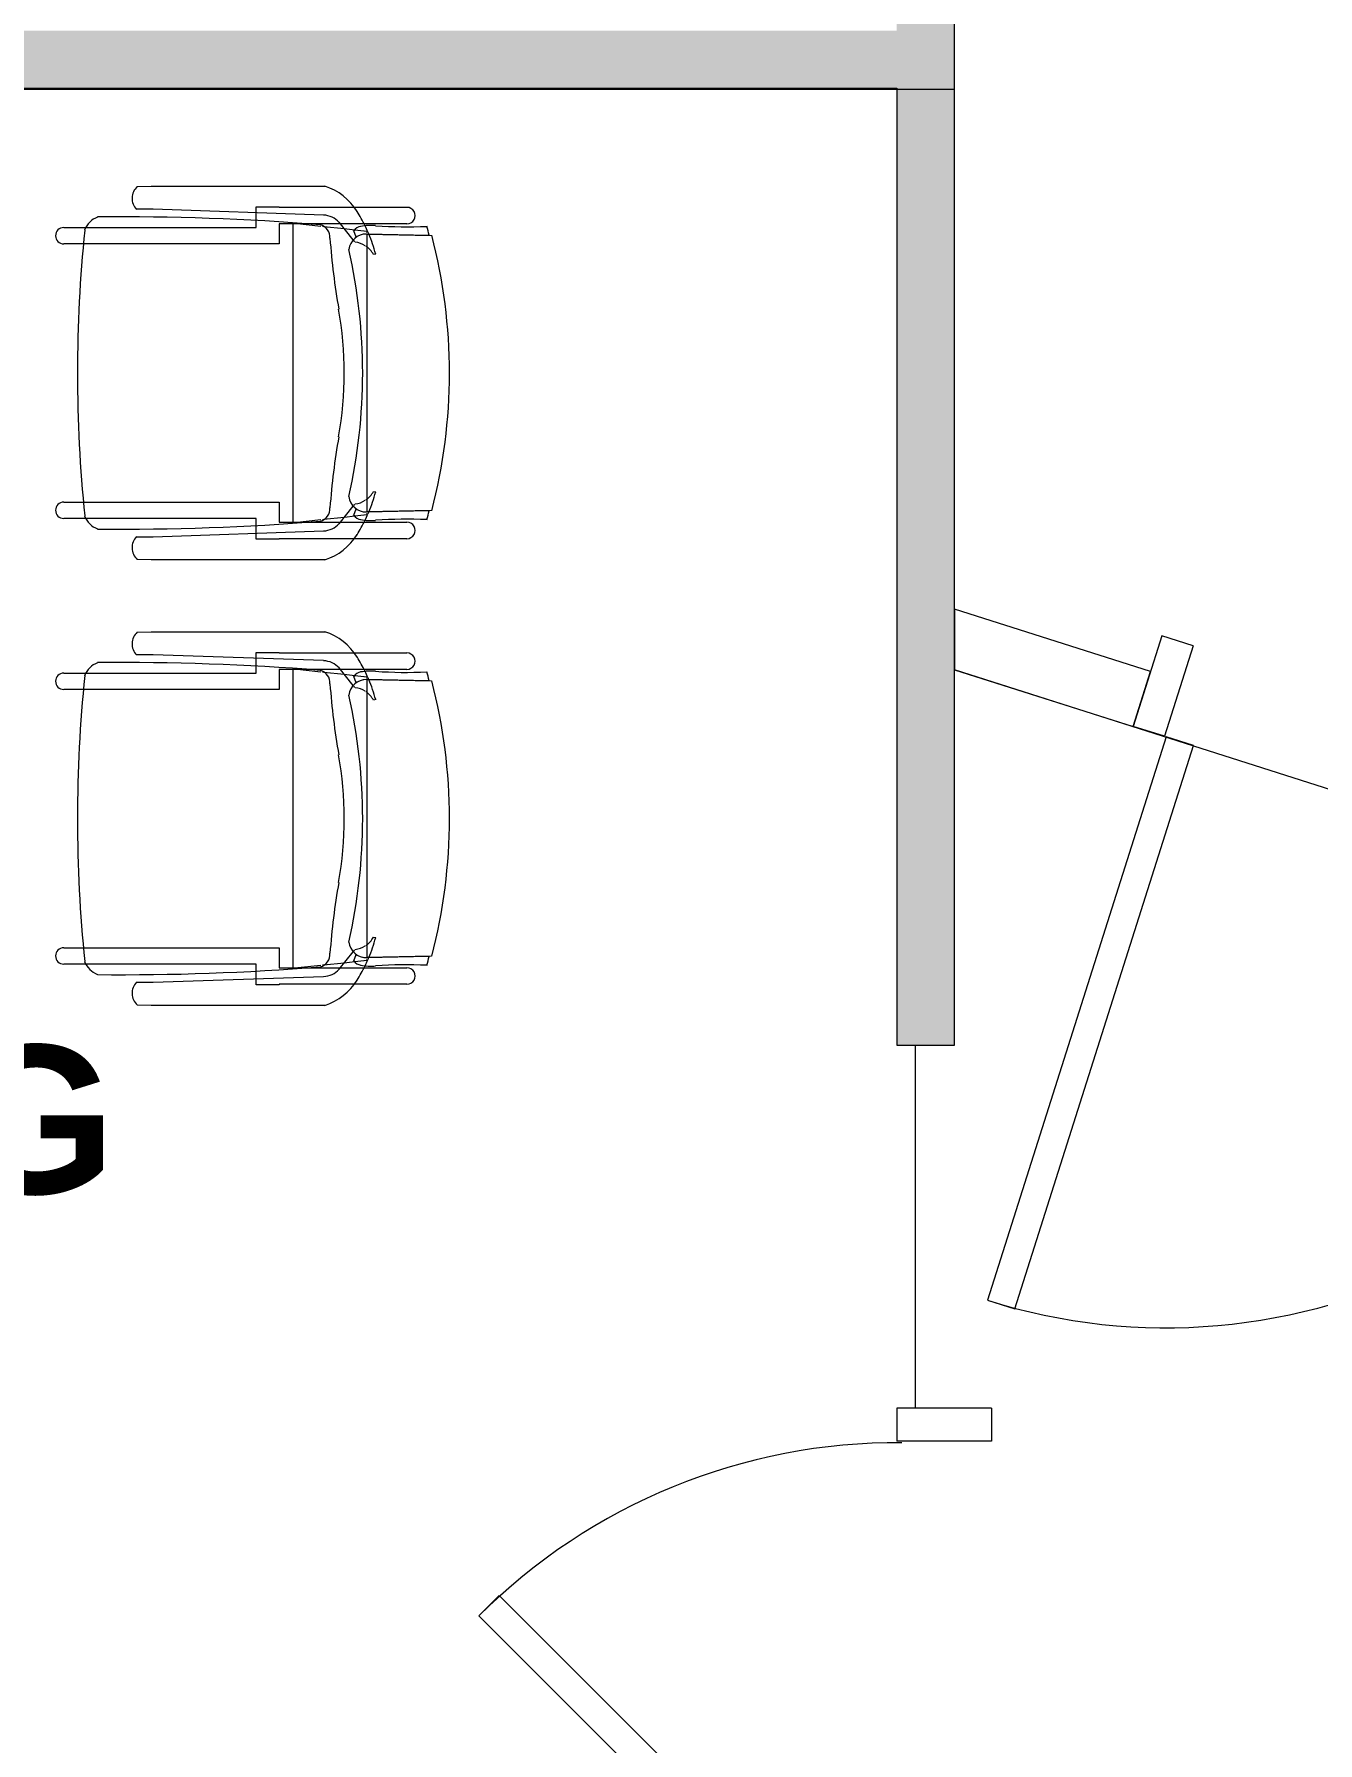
# Model space of a CAD drawing. Header units: inches. Extents: x 385 to 2249, y -1773 to -36.
# Drawn here: x 506.6 to 584.5, y -556.9 to -453.4 of the extents above; entities that cross this region are included whole.
import ezdxf

# ---------------------------------------------------------------- set-up
doc = ezdxf.new("R2010")
doc.units = ezdxf.units.IN
doc.header["$MEASUREMENT"] = 0
for name, color, linetype, lineweight in [('A-AREA-IDEN', 2, 'Continuous', 9), ('A-DETL-THIN', 151, 'Continuous', 9), ('A-DOOR', 31, 'Continuous', 13), ('A-DOOR-FRAM', 31, 'Continuous', 20), ('A-GLAZ', 151, 'Continuous', 13), ('A-WALL', 113, 'Continuous', 13), ('A-WALL-PATT', 111, 'Continuous', 13), ('I-FURN', 30, 'Continuous', 9), ('I-WALL', 2, 'Continuous', 13)]:
    doc.layers.add(name, color=color, linetype=linetype, lineweight=lineweight)
doc.styles.add('Swis721 Lt BT_B', font='', dxfattribs={"height": 9})
doc.styles.get('Swis721 Lt BT_B').set_extended_font_data('Swis721 Lt BT', bold=True)

# ---------------------------------------------------------------- blocks, each defined once
blk = doc.blocks.new('F-Haworth_Chair_X99-Seminar - X99 Seminar Chair with Glides-5228101-Level 6 POWER _ SIGNAL')
at = {"layer": 'I-FURN'}
for p, q in [((-8.82, 9.44), (-8.82, 10.78)), ((-7.83, 10.78), (-7.83, 9.57)), ((7.83, 9.57), (7.83, 10.78)), ((8.82, 10.78), (8.82, 9.44)), ((-8.82, -0.89), (-8.82, 9.44)), ((-7.83, 9.57), (-7.83, -2.27)), ((7.83, -2.27), (7.83, 9.57)), ((8.82, 9.44), (8.82, -0.89)), ((-11.32, 5.48), (-11.3, 6.32)), ((-9.92, 6.36), (-9.92, 5.36)), ((9.92, 5.36), (9.92, 6.36)), ((11.3, 6.32), (11.32, 5.48)), ((-11.32, -5.06), (-11.32, 5.48)), ((-9.92, 5.36), (-9.57, -4.97)), ((9.57, -4.97), (9.92, 5.36)), ((11.32, 5.48), (11.32, -5.06)), ((-10.07, -0.89), (-9.71, -0.89)), ((-10.07, -2.27), (-10.07, -0.89)), ((-9.71, -0.89), (-9.2, -0.89)), ((-9.2, -0.89), (-8.82, -0.89)), ((8.82, -0.89), (9.2, -0.89)), ((9.2, -0.89), (9.71, -0.89)), ((9.71, -0.89), (10.07, -0.89)), ((10.07, -0.89), (10.07, -2.27)), ((-10.04, -2.27), (-10.07, -2.27)), ((-10.04, -4.99), (-10.04, -2.27)), ((-9.04, -2.27), (-9.04, -3.12)), ((-7.83, -2.27), (-9.04, -2.27)), ((9.04, -2.27), (7.83, -2.27)), ((9.04, -3.12), (9.04, -2.27)), ((10.04, -2.27), (10.04, -4.99)), ((10.07, -2.27), (10.04, -2.27)), ((-9.07, -3.12), (9.07, -3.12)), ((-9.07, -3.2), (-9.07, -3.12)), ((-8.9, -4.8), (-9.07, -3.2)), ((-9.04, -3.12), (-9.04, -3.43)), ((-9.04, -3.43), (-9.04, -3.62)), ((-9.04, -3.62), (-9.04, -5.99)), ((9.07, -3.2), (8.9, -4.8)), ((9.04, -3.43), (9.04, -3.12)), ((9.04, -3.62), (9.04, -3.43)), ((9.04, -5.99), (9.04, -3.62)), ((9.07, -3.12), (9.07, -3.2)), ((-10.04, -6.81), (-10.04, -5)), ((-8.88, -4.99), (-8.89, -4.91)), ((-8.75, -6.22), (-8.88, -4.99)), ((8.88, -4.99), (8.75, -6.22)), ((8.89, -4.91), (8.88, -4.99)), ((10.04, -5), (10.04, -6.81)), ((-9.13, -5.92), (-8.07, -6.77)), ((-9.04, -5.99), (-9.04, -7.4)), ((8.07, -6.77), (9.13, -5.92)), ((9.04, -7.4), (9.04, -5.99)), ((-10.04, -10.02), (-10.04, -6.81)), ((-8.68, -6.87), (-8.75, -6.24)), ((-8.62, -7.42), (-8.68, -6.87)), ((-8.61, -6.81), (-8.23, -6.95)), ((-8.03, -6.81), (-7.95, -6.87)), ((7.95, -6.87), (8.03, -6.81)), ((8.23, -6.95), (8.61, -6.81)), ((8.68, -6.87), (8.62, -7.42)), ((8.75, -6.22), (8.68, -6.87)), ((10.04, -6.81), (10.04, -10.02)), ((-9.04, -7.4), (-9.04, -10.02)), ((-8.6, -7.6), (-8.62, -7.43)), ((-8.49, -7.6), (-8.56, -7.6)), ((-8.42, -7.57), (-8.34, -11.37)), ((-8.34, -11.52), (-8.42, -7.57)), ((-7.65, -7.6), (-8.4, -7.6)), ((7.65, -7.6), (-7.65, -7.6)), ((-7.18, -7.99), (-7.21, -8.13)), ((7.21, -8.13), (7.18, -7.99)), ((8.4, -7.6), (7.65, -7.6)), ((8.34, -11.37), (8.42, -7.57)), ((8.42, -7.57), (8.34, -11.52)), ((8.56, -7.6), (8.49, -7.6)), ((8.62, -7.43), (8.6, -7.6)), ((9.04, -10.02), (9.04, -7.4))]:
    blk.add_line(p, q, dxfattribs=at)
for centre, radius, start, end in [((-8.32, 10.78), 0.495, 0, 180), ((8.32, 10.78), 0.495, 0, 180), ((-8.21, 8.28), 1.31, 110.0433, 159.9567), ((0, -75.01), 84.96, 84.1475, 95.8525), ((8.21, 8.28), 1.31, 20.0433, 69.9567), ((144.06, 7.32), 153.52, 179.4749, 184.5213), ((-144.06, 7.32), 153.52, 355.4787, 0.5251), ((-10.58, 5.68), 0.956, 45.8901, 138.1099), ((10.58, 5.68), 0.956, 41.8901, 134.1099), ((-7.87, -3.92), 3.63, 198.1789, 238.0478), ((-8.18, -4.9), 1.39, 182.8013, 227.1078), ((-8.24, -4.59), 0.763, 194.2338, 275.7662), ((8.24, -4.59), 0.763, 264.2338, 345.7662), ((8.18, -4.9), 1.39, 312.8922, 357.1987), ((7.87, -3.92), 3.63, 301.9522, 341.8211), ((-11.32, -48.08), 42.84, 79.9767, 85.7699), ((0, 15.97), 22.19, 259.9767, 280.0233), ((11.32, -48.08), 42.84, 94.2301, 100.0233), ((-4.71, 1.15), 9.61, 238.0478, 243.9964), ((-5.2, -7.86), 3.74, 170.0936, 184.0143), ((-8.28, -7.33), 0.613, 122.5427, 170.0936), ((-7.37, -7.55), 1.05, 95.9554, 181.1786), ((-7.37, -7.55), 1.05, 145.2002, 181.1786), ((-6.55, -6.76), 1.38, 185.0878, 212.4248), ((0, 26.49), 33.83, 257.2285, 282.7715), ((7.37, -7.55), 1.05, 358.8214, 84.0446), ((6.55, -6.76), 1.38, 327.5752, 354.9122), ((7.37, -7.55), 1.05, 358.8214, 34.7998), ((8.28, -7.33), 0.613, 9.9064, 57.4573), ((5.2, -7.86), 3.74, 355.9857, 9.9064), ((4.71, 1.15), 9.61, 296.0036, 301.9522), ((-36.06, -10.03), 27.2, 357.4882, 4.0143), ((-4.71, 1.15), 9.61, 243.9964, 246.4906), ((-4.71, 1.15), 9.61, 246.6393, 247.073), ((-4.71, 1.15), 9.61, 247.2631, 254.9334), ((-6.55, -6.76), 1.38, 214.0187, 242.9497), ((6.55, -6.76), 1.38, 297.0503, 325.9813), ((4.71, 1.15), 9.61, 285.0666, 292.7369), ((4.71, 1.15), 9.61, 292.927, 293.3607), ((4.71, 1.15), 9.61, 293.5094, 296.0036), ((36.06, -10.03), 27.2, 175.9857, 182.5118), ((-9.54, -10.02), 0.498, 180, 0), ((9.54, -10.02), 0.498, 180, 0), ((0, 20.73), 33.17, 254.4478, 255.4234), ((0, 20.73), 33.17, 284.5766, 285.5522), ((0, 20.29), 32.89, 255.304, 284.6925)]:
    blk.add_arc(centre, radius, start, end, dxfattribs=at)
blk = doc.blocks.new('F-Haworth_Chair_X99-Seminar - X99 Seminar Chair with Glides-V11-Level 6 POWER _ SIGNAL')
at = {"layer": 'I-FURN'}
for p, q in [((-8.82, 9.44), (-8.82, 10.78)), ((-7.83, 10.78), (-7.83, 9.57)), ((7.83, 9.57), (7.83, 10.78)), ((8.82, 10.78), (8.82, 9.44)), ((-8.82, -0.89), (-8.82, 9.44)), ((-7.83, 9.57), (-7.83, -2.27)), ((7.83, -2.27), (7.83, 9.57)), ((8.82, 9.44), (8.82, -0.89)), ((-11.32, 5.48), (-11.3, 6.32)), ((-9.92, 6.36), (-9.92, 5.36)), ((9.92, 5.36), (9.92, 6.36)), ((11.3, 6.32), (11.32, 5.48)), ((-11.32, -5.06), (-11.32, 5.48)), ((-9.92, 5.36), (-9.57, -4.97)), ((9.57, -4.97), (9.92, 5.36)), ((11.32, 5.48), (11.32, -5.06)), ((-10.07, -0.89), (-9.71, -0.89)), ((-10.07, -2.27), (-10.07, -0.89)), ((-9.71, -0.89), (-9.2, -0.89)), ((-9.2, -0.89), (-8.82, -0.89)), ((8.82, -0.89), (9.2, -0.89)), ((9.2, -0.89), (9.71, -0.89)), ((9.71, -0.89), (10.07, -0.89)), ((10.07, -0.89), (10.07, -2.27)), ((-10.04, -2.27), (-10.07, -2.27)), ((-10.04, -4.99), (-10.04, -2.27)), ((-9.04, -2.27), (-9.04, -3.12)), ((-7.83, -2.27), (-9.04, -2.27)), ((9.04, -2.27), (7.83, -2.27)), ((9.04, -3.12), (9.04, -2.27)), ((10.04, -2.27), (10.04, -4.99)), ((10.07, -2.27), (10.04, -2.27)), ((-9.07, -3.12), (9.07, -3.12)), ((-9.07, -3.2), (-9.07, -3.12)), ((-8.9, -4.8), (-9.07, -3.2)), ((-9.04, -3.12), (-9.04, -3.43)), ((-9.04, -3.43), (-9.04, -3.62)), ((-9.04, -3.62), (-9.04, -5.99)), ((9.07, -3.2), (8.9, -4.8)), ((9.04, -3.43), (9.04, -3.12)), ((9.04, -3.62), (9.04, -3.43)), ((9.04, -5.99), (9.04, -3.62)), ((9.07, -3.12), (9.07, -3.2)), ((-10.04, -6.81), (-10.04, -5)), ((-8.88, -4.99), (-8.89, -4.91)), ((-8.75, -6.22), (-8.88, -4.99)), ((8.88, -4.99), (8.75, -6.22)), ((8.89, -4.91), (8.88, -4.99)), ((10.04, -5), (10.04, -6.81)), ((-9.13, -5.92), (-8.07, -6.77)), ((-9.04, -5.99), (-9.04, -7.4)), ((8.07, -6.77), (9.13, -5.92)), ((9.04, -7.4), (9.04, -5.99)), ((-10.04, -10.02), (-10.04, -6.81)), ((-8.68, -6.87), (-8.75, -6.22)), ((-8.62, -7.42), (-8.68, -6.87)), ((-8.61, -6.81), (-8.23, -6.95)), ((-8.03, -6.81), (-7.95, -6.87)), ((7.95, -6.87), (8.03, -6.81)), ((8.23, -6.95), (8.61, -6.81)), ((8.68, -6.87), (8.62, -7.42)), ((8.75, -6.22), (8.68, -6.87)), ((10.04, -6.81), (10.04, -10.02)), ((-9.04, -7.4), (-9.04, -10.02)), ((-8.6, -7.6), (-8.62, -7.43)), ((-8.49, -7.6), (-8.56, -7.6)), ((-8.42, -7.57), (-8.34, -11.37)), ((-8.34, -11.52), (-8.42, -7.57)), ((-7.65, -7.6), (-8.4, -7.6)), ((7.65, -7.6), (-7.65, -7.6)), ((-7.18, -7.99), (-7.21, -8.13)), ((7.21, -8.13), (7.18, -7.99)), ((8.4, -7.6), (7.65, -7.6)), ((8.34, -11.37), (8.42, -7.57)), ((8.42, -7.57), (8.34, -11.52)), ((8.56, -7.6), (8.49, -7.6)), ((8.62, -7.43), (8.6, -7.6)), ((9.04, -10.02), (9.04, -7.4))]:
    blk.add_line(p, q, dxfattribs=at)
for centre, radius, start, end in [((-8.32, 10.78), 0.495, 0, 180), ((8.32, 10.78), 0.495, 0, 180), ((-8.21, 8.28), 1.31, 110.0433, 159.9567), ((0, -75.01), 84.96, 84.1475, 95.8525), ((8.21, 8.28), 1.31, 20.0433, 69.9567), ((144.06, 7.32), 153.52, 179.4749, 184.5213), ((-144.06, 7.32), 153.52, 355.4787, 0.5251), ((-10.58, 5.68), 0.956, 45.8901, 138.1099), ((10.58, 5.68), 0.956, 41.8901, 134.1099), ((-7.87, -3.92), 3.63, 198.1789, 238.0478), ((-8.18, -4.9), 1.39, 182.8013, 227.1078), ((-8.24, -4.59), 0.763, 194.2338, 275.7662), ((8.24, -4.59), 0.763, 264.2338, 345.7662), ((8.18, -4.9), 1.39, 312.8922, 357.1987), ((7.87, -3.92), 3.63, 301.9522, 341.8211), ((-11.32, -48.08), 42.84, 79.9767, 85.7699), ((0, 15.97), 22.19, 259.9767, 280.0233), ((11.32, -48.08), 42.84, 94.2301, 100.0233), ((-4.71, 1.15), 9.61, 238.0478, 243.9964), ((-5.2, -7.86), 3.74, 170.0936, 184.0143), ((-8.28, -7.33), 0.613, 122.5427, 170.0936), ((-7.37, -7.55), 1.05, 95.9554, 181.1786), ((-7.37, -7.55), 1.05, 145.2002, 181.1786), ((-6.55, -6.76), 1.38, 185.0878, 212.4248), ((0, 26.49), 33.83, 257.2285, 282.7715), ((7.37, -7.55), 1.05, 358.8214, 84.0446), ((6.55, -6.76), 1.38, 327.5752, 354.9122), ((7.37, -7.55), 1.05, 358.8214, 34.7998), ((8.28, -7.33), 0.613, 9.9064, 57.4573), ((5.2, -7.86), 3.74, 355.9857, 9.9064), ((4.71, 1.15), 9.61, 296.0036, 301.9522), ((-36.06, -10.03), 27.2, 357.4882, 4.0143), ((-4.71, 1.15), 9.61, 243.9964, 246.4906), ((-4.71, 1.15), 9.61, 246.6393, 247.073), ((-4.71, 1.15), 9.61, 247.2631, 254.9334), ((-6.55, -6.76), 1.38, 214.0187, 242.9497), ((6.55, -6.76), 1.38, 297.0503, 311.5158), ((4.71, 1.15), 9.61, 285.0666, 292.7369), ((6.55, -6.76), 1.38, 311.5158, 325.9813), ((4.71, 1.15), 9.61, 292.927, 293.3607), ((4.71, 1.15), 9.61, 293.5094, 296.0036), ((36.06, -10.03), 27.2, 175.9857, 182.5118), ((-9.54, -10.02), 0.498, 180, 0), ((9.54, -10.02), 0.498, 180, 0), ((0, 20.73), 33.17, 254.4478, 255.4234), ((0, 20.73), 33.17, 284.5766, 285.5522), ((0, 20.29), 32.89, 255.304, 284.6925)]:
    blk.add_arc(centre, radius, start, end, dxfattribs=at)
blk = doc.blocks.new('Single Flush - OTJ_SOLIDFLUSH_ALUM-5070093-Level 6 POWER _ SIGNAL')
at = {"layer": 'A-DOOR', "color": 8, "lineweight": 20}
for p, q in [((-8.65, -25.84), (16.67, -0.51)), ((16.67, -0.51), (17.91, -1.75)), ((17.91, -1.75), (-7.42, -27.07)), ((-7.42, -27.07), (-8.65, -25.84))]:
    blk.add_line(p, q, dxfattribs=at)
at = {"layer": 'A-DOOR', "lineweight": 9}
blk.add_arc((17.91, -1.75), 35.81, 179.5, 225, dxfattribs=at)
at = {"layer": 'A-DOOR-FRAM', "color": 8}
for p, q in [((-20, 4), (-20, -1.75)), ((-20, 4), (-18, 4)), ((-18, 4), (-18, -1.75)), ((18, 4), (18, -1.75)), ((18, 4), (20, 4)), ((20, 4), (20, -1.75)), ((-20, -1.75), (-18, -1.75)), ((18, -1.75), (20, -1.75))]:
    blk.add_line(p, q, dxfattribs=at)
blk = doc.blocks.new('Single Flush - OTJ_SOLIDFLUSH_ALUM-5770998-Level 6 POWER _ SIGNAL')
at = {"layer": 'A-DOOR', "lineweight": 20}
for p, q in [((16.15625, 37.5625), (16.15625, 1.75)), ((17.90625, 37.5625), (16.15625, 37.5625)), ((17.90625, 1.75), (17.90625, 37.5625)), ((16.15625, 1.75), (17.90625, 1.75))]:
    blk.add_line(p, q, dxfattribs=at)
at = {"layer": 'A-DOOR', "lineweight": 9}
blk.add_arc((17.90625, 1.75), 35.8125, 90, 180.5, dxfattribs=at)
at = {"layer": 'A-DOOR-FRAM'}
for p, q in [((-20, -4), (-20, 1.75)), ((-20, 1.75), (-18, 1.75)), ((-18, -4), (-18, 1.75)), ((18.000004, -4), (18.000004, 1.75)), ((18.000004, 1.75), (20.000004, 1.75)), ((20.000004, -4), (20.000004, 1.75)), ((-20, -4), (-18, -4)), ((18.000004, -4), (20.000004, -4))]:
    blk.add_line(p, q, dxfattribs=at)
blk = doc.blocks.new('Frameless opening with glazing - 22_ x 84_-5661426-Level 6 POWER _ SIGNAL')
at = {"layer": 'A-GLAZ', "color": 8, "lineweight": 20}
blk.add_line((-12.5, -0.625), (9.5, -0.625), dxfattribs=at)

msp = doc.modelspace()

# ---------------------------------------------------------------- hatches: boundary and pattern name
at = {"layer": 'A-WALL-PATT', "lineweight": 9}
h = msp.add_hatch(color=7, dxfattribs=at)
h.paths.add_polyline_path([(562.43, -580.86), (562.43, -576.61), (558.93, -576.61), (558.93, -580.86)], flags=0)
h.paths.add_polyline_path([(562.43, -514.61), (562.43, -401.39), (558.93, -401.39), (558.93, -514.61)], flags=0)
h.paths.add_polyline_path([(558.93, -343.39), (562.43, -343.39), (562.43, -337.14), (558.93, -337.14), (558.93, -339.57)], flags=0)
msp.add_hatch(color=7, dxfattribs=at).paths.add_polyline_path([(535.22, -456.64), (558.93, -456.64), (558.93, -453.14), (415.97, -453.14), (415.97, -456.64), (527.7, -456.64)], flags=0)

# ---------------------------------------------------------------- linework, layer by layer
at = {"layer": 'A-DETL-THIN'}
for p, q in [((562.43, -456.72), (392.47, -456.72)), ((562.43, -491.87), (562.43, -456.72)), ((1637.28, -834.65), (562.43, -491.87))]:
    msp.add_line(p, q, dxfattribs=at)
at = {"layer": 'A-WALL'}
msp.add_line((562.43, -488.2), (562.43, -491.87), dxfattribs=at)
at = {"layer": 'I-WALL', "color": 8, "lineweight": 20}
for p, q in [((562.43, -488.2), (562.43, -401.39)), ((415.97, -456.64), (558.93, -456.64)), ((558.93, -456.64), (558.93, -514.61)), ((562.43, -514.61), (562.43, -491.87)), ((558.93, -514.61), (562.43, -514.61))]:
    msp.add_line(p, q, dxfattribs=at)
at = {"layer": 'I-WALL'}
for p, q in [((574.31, -491.97), (562.43, -488.2)), ((562.43, -491.87), (573.26, -495.3)), ((573.26, -495.3), (574.31, -491.97))]:
    msp.add_line(p, q, dxfattribs=at)

# ---------------------------------------------------------------- block references
at = {"layer": 'A-DOOR'}
for name, p, rotation in [('Single Flush - OTJ_SOLIDFLUSH_ALUM-5770998-Level 6 POWER _ SIGNAL', (592.85, -499.68), 162.3967009999997), ('Single Flush - OTJ_SOLIDFLUSH_ALUM-5070093-Level 6 POWER _ SIGNAL', (560.68, -556.61), 269.9999999999999)]:
    msp.add_blockref(name, p, dxfattribs=dict(at, rotation=rotation))
at = {"layer": 'A-GLAZ', "rotation": 269.9999999999999}
msp.add_blockref('Frameless opening with glazing - 22_ x 84_-5661426-Level 6 POWER _ SIGNAL', (560.68, -527.11), dxfattribs=at)
at = {"layer": 'I-FURN', "rotation": 89.99999999999977}
for name, p in [('F-Haworth_Chair_X99-Seminar - X99 Seminar Chair with Glides-5228101-Level 6 POWER _ SIGNAL', (519.22, -473.89)), ('F-Haworth_Chair_X99-Seminar - X99 Seminar Chair with Glides-V11-Level 6 POWER _ SIGNAL', (519.22, -500.89))]:
    msp.add_blockref(name, p, dxfattribs=at)

# ---------------------------------------------------------------- texts
at = {"layer": 'A-AREA-IDEN', "insert": (452.92, -514.62), "char_height": 9, "width": 68.175, "attachment_point": 1, "style": 'Swis721 Lt BT_B'}
msp.add_mtext('EXISTING', dxfattribs=at)

doc.saveas('drawing.dxf')
